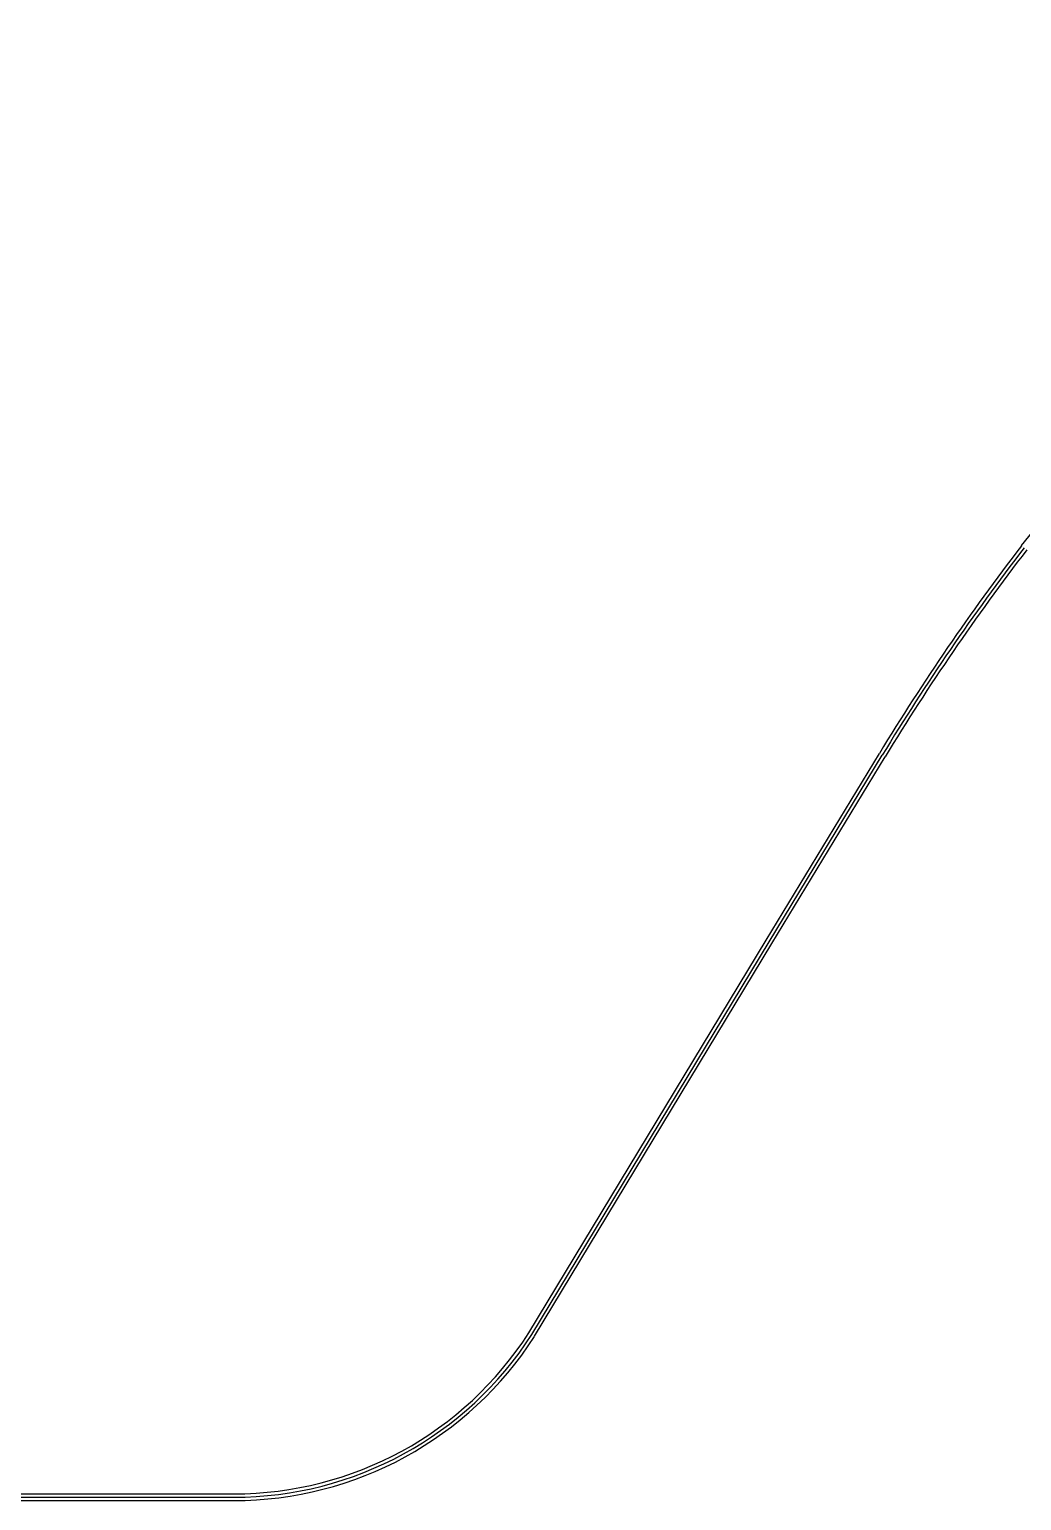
# Model space of a CAD drawing. Header units: millimetres. Extents: x 832728086 to 834530684, y 817551485 to 818349469.
# Drawn here: x 832728424.4 to 832728476.4, y 817960278.8 to 817960355.9 of the extents above; entities that cross this region are included whole.
import ezdxf

# ---------------------------------------------------------------- set-up
doc = ezdxf.new("R2010")
doc.units = ezdxf.units.MM
doc.header["$LTSCALE"] = 100
doc.layers.add('000-Tactile-l', color=8, linetype='Continuous')

# ---------------------------------------------------------------- blocks, each defined once
blk = doc.blocks.new('tactile')
at = {"layer": '000-Tactile-l', "ltscale": 5e-05}
for p, q in [((834348.104, 817809.052), (834369.961, 817836.109)), ((834334.714, 817788.379), (834340.653, 817798.167)), ((834334.864, 817788.289), (834340.802, 817798.076)), ((834335.013, 817788.198), (834340.952, 817797.985)), ((834322.281, 817767.797), (834334.714, 817788.379)), ((834322.429, 817767.704), (834334.864, 817788.289)), ((834322.578, 817767.612), (834335.013, 817788.198)), ((834272.069, 817759.358), (834306.806, 817759.353)), ((834272.069, 817759.183), (834306.806, 817759.178)), ((834272.069, 817759.008), (834306.806, 817759.003))]:
    blk.add_line(p, q, dxfattribs=at)
for centre, radius, start, end in [((834443.406, 817735.819), 120.189, 142.46041, 148.75189), ((834443.406, 817735.819), 120.014, 142.46142, 148.75189), ((834443.406, 817735.819), 119.839, 142.46244, 148.75189), ((834306.806, 817777.755), 18.403, 270, 327.23857), ((834306.806, 817777.755), 18.578, 269.99996, 327.2462), ((834306.806, 817777.755), 18.753, 269.99991, 327.25374)]:
    blk.add_arc(centre, radius, start, end, dxfattribs=at)

msp = doc.modelspace()

# ---------------------------------------------------------------- block references
at = {"layer": '000-Tactile-l'}
msp.add_blockref('tactile', (831894128.3015, 817142519.7659), dxfattribs=at)

doc.saveas('drawing.dxf')
